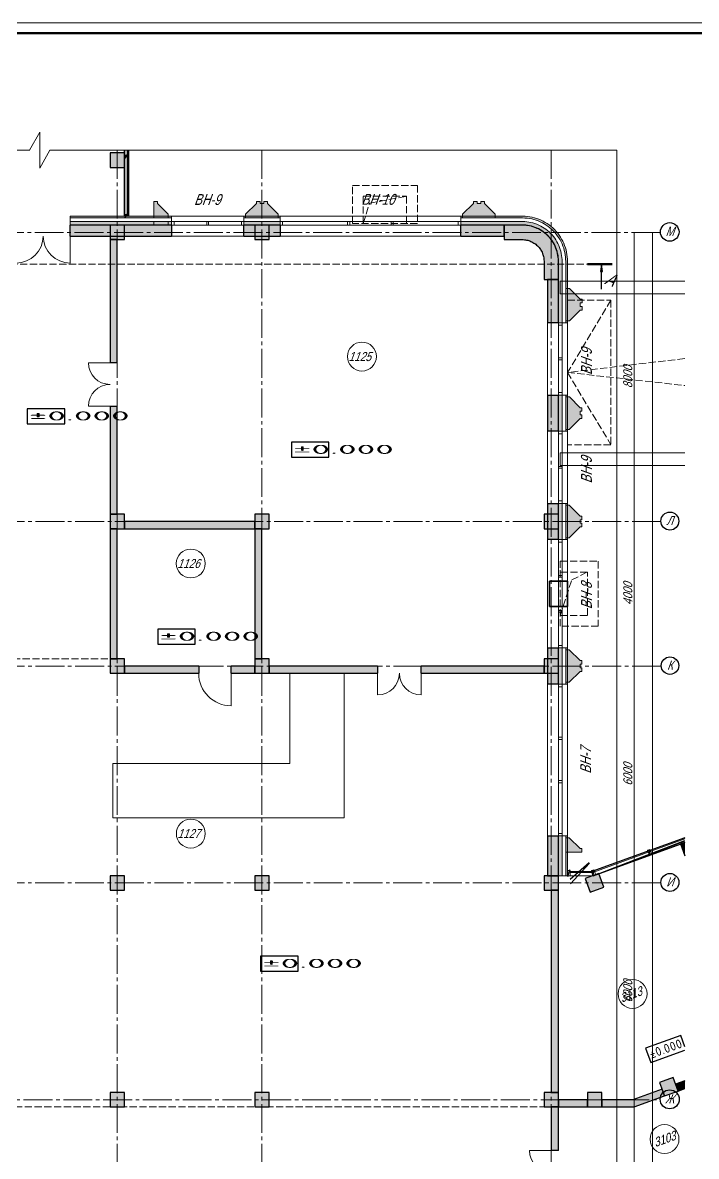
# Model space of a CAD drawing. Header units: millimetres. Extents: x 1949 to 134543, y 1145 to 48705.
# Drawn here: x 76947 to 89988, y 12827 to 34785 of the extents above; entities that cross this region are included whole.
import ezdxf

# ---------------------------------------------------------------- set-up
doc = ezdxf.new("R2010")
doc.units = ezdxf.units.MM
doc.linetypes.add('LTYPE_2', pattern=[270, 200, -70])
doc.linetypes.add('LTYPE_5', pattern=[1100, 800, -100, 100, -100])
for name, color, linetype, lineweight, true_color in [('STANDARD', 18, 'Continuous', 25, 0x000000), ('Общий01', 18, 'Continuous', 13, 0x000000), ('Общий02', 18, 'Continuous', 18, 0x000000), ('Растровая_поверхность', 18, 'Continuous', 5, 0x000000), ('Стена', 18, 'Continuous', 50, 0x000000), ('Стилевая_поверхн.', 18, 'Continuous', 5, 0x000000), ('Текст_1_10', 18, 'Continuous', 25, 0x000000), ('Текст_1_50', 18, 'Continuous', 25, 0x000000)]:
    doc.layers.add(name, color=color, linetype=linetype, lineweight=lineweight, true_color=true_color)
doc.layers.add('АГПТ', color=7, linetype='Continuous')
doc.layers.add('Балки__каркасы__пороги', color=30, linetype='Continuous', lineweight=25)
doc.layers.add('Оси', color=30, linetype='LTYPE_5', lineweight=9)
doc.styles.add('ARIAL', font='arial.ttf')
doc.styles.add('ARIALUNICODEMS', font='ARIALUNI.ttf')
doc.styles.add('ISOCPEUR', font='isocpeur.ttf')

# ---------------------------------------------------------------- blocks, each defined once
blk = doc.blocks.new('1эт')
at = {"layer": 'Оси', "linetype": 'Continuous', "lineweight": 25}
h = blk.add_hatch(color=252, dxfattribs=at)
h.paths.add_polyline_path([(-542138, 415208), (-542150, 415248), (-542166, 415287), (-542186, 415317), (-542218, 415344), (-542251, 415344), (-542276, 415323), (-542283, 415282), (-542279, 415246), (-542267, 415206), (-542250, 415167), (-542230, 415137), (-542198, 415110), (-542165, 415110), (-542141, 415131), (-542133, 415172)])
h.paths.add_polyline_path([(-542173, 415240), (-542164, 415211), (-542159, 415183), (-542161, 415149), (-542174, 415133), (-542195, 415137), (-542217, 415162), (-542231, 415187), (-542243, 415214), (-542252, 415243), (-542257, 415271), (-542256, 415305), (-542242, 415321), (-542222, 415317), (-542199, 415293), (-542185, 415268)], flags=16)
h = blk.add_hatch(color=252, dxfattribs=at)
h.paths.add_polyline_path([(-541974, 415268), (-541985, 415308), (-542002, 415346), (-542022, 415377), (-542054, 415404), (-542087, 415404), (-542111, 415383), (-542119, 415342), (-542114, 415306), (-542103, 415265), (-542086, 415227), (-542066, 415196), (-542034, 415170), (-542001, 415169), (-541977, 415191), (-541969, 415232)])
h.paths.add_polyline_path([(-542009, 415300), (-542000, 415271), (-541995, 415242), (-541996, 415209), (-542010, 415193), (-542030, 415196), (-542053, 415221), (-542067, 415246), (-542079, 415274), (-542088, 415303), (-542093, 415331), (-542091, 415365), (-542078, 415381), (-542058, 415377), (-542035, 415352), (-542021, 415327)], flags=16)
for points in [[(-542775, 414994), (-542762, 414959), (-542756, 414951), (-542746, 414951), (-542738, 414958), (-542738, 414968), (-542751, 415003), (-542716, 415016), (-542708, 415022), (-542709, 415032), (-542715, 415039), (-542725, 415039), (-542760, 415026), (-542773, 415061), (-542779, 415069), (-542789, 415069), (-542796, 415063), (-542796, 415053), (-542783, 415018), (-542819, 415005), (-542826, 414999), (-542826, 414989), (-542820, 414981), (-542810, 414981)], [(-542467, 415026), (-542463, 415015), (-542457, 415007), (-542447, 415007), (-542439, 415013), (-542440, 415023), (-542444, 415035), (-542450, 415043), (-542460, 415042), (-542468, 415036)], [(-542682, 414922), (-542674, 414928), (-542674, 414938), (-542681, 414945), (-542690, 414945), (-542784, 414911), (-542792, 414905), (-542792, 414895), (-542786, 414887), (-542776, 414887)]]:
    blk.add_hatch(color=252, dxfattribs=at).paths.add_polyline_path(points)
h = blk.add_hatch(color=252, dxfattribs=at)
h.paths.add_polyline_path([(-542537, 415063), (-542549, 415103), (-542565, 415141), (-542585, 415172), (-542617, 415198), (-542650, 415199), (-542675, 415178), (-542682, 415137), (-542678, 415101), (-542666, 415060), (-542649, 415022), (-542629, 414991), (-542597, 414965), (-542565, 414964), (-542540, 414986), (-542533, 415027)])
h.paths.add_polyline_path([(-542572, 415095), (-542563, 415066), (-542558, 415037), (-542560, 415004), (-542573, 414988), (-542594, 414991), (-542616, 415016), (-542631, 415041), (-542642, 415069), (-542651, 415098), (-542656, 415126), (-542655, 415160), (-542641, 415176), (-542621, 415172), (-542598, 415147), (-542584, 415122)], flags=16)
h = blk.add_hatch(color=252, dxfattribs=at)
h.paths.add_polyline_path([(-542302, 415148), (-542314, 415189), (-542331, 415227), (-542351, 415257), (-542383, 415284), (-542415, 415285), (-542440, 415263), (-542447, 415222), (-542443, 415186), (-542431, 415146), (-542414, 415108), (-542394, 415077), (-542363, 415050), (-542330, 415050), (-542305, 415071), (-542298, 415112)])
h.paths.add_polyline_path([(-542337, 415180), (-542329, 415151), (-542324, 415123), (-542325, 415089), (-542338, 415073), (-542359, 415077), (-542381, 415102), (-542396, 415127), (-542408, 415154), (-542416, 415183), (-542421, 415212), (-542420, 415245), (-542407, 415261), (-542386, 415258), (-542364, 415233), (-542349, 415208)], flags=16)
at = {"layer": 'Растровая_поверхность', "linetype": 'Continuous', "lineweight": 9}
for points in [[(-556161, 438245), (-556461, 438545), (-556461, 438595), (-556562, 438595), (-556562, 438193), (-556161, 438193)], [(-553722, 438545), (-554022, 438245), (-554022, 438193), (-553121, 438193), (-553121, 438245), (-553421, 438545), (-553421, 438595), (-553521, 438595), (-553521, 438545), (-553621, 438545), (-553621, 438595), (-553722, 438595)], [(-547121, 438245), (-547421, 438545), (-547421, 438595), (-547521, 438595), (-547521, 438545), (-547621, 438545), (-547621, 438595), (-547721, 438595), (-547721, 438545), (-548021, 438245), (-548021, 438193), (-547121, 438193)], [(-544770, 435893), (-545070, 436193), (-545121, 436193), (-545121, 435293), (-545070, 435293), (-544770, 435593), (-544720, 435593), (-544720, 435693), (-544770, 435693), (-544770, 435793), (-544720, 435793), (-544720, 435893)], [(-545121, 432293), (-545071, 432293), (-544771, 432593), (-544721, 432593), (-544721, 432693), (-544771, 432693), (-544771, 432793), (-544721, 432793), (-544721, 432893), (-544770, 432893), (-545070, 433193), (-545121, 433193)], [(-545071, 429293), (-544771, 429593), (-544721, 429593), (-544721, 429693), (-544771, 429693), (-544771, 429793), (-544721, 429793), (-544721, 429893), (-544771, 429893), (-545071, 430193), (-545121, 430193), (-545121, 429293)], [(-544771, 425893), (-545071, 426193), (-545121, 426193), (-545121, 425293), (-545072, 425293), (-544771, 425593), (-544721, 425593), (-544721, 425693), (-544771, 425693), (-544771, 425793), (-544721, 425793), (-544721, 425893)], [(-544772, 420693), (-545072, 420993), (-545121, 420993), (-545121, 420593), (-544722, 420593), (-544722, 420693)], [(-541876, 420992), (-542832, 420644), (-542821, 420616), (-541876, 420960)], [(-542897, 420620), (-544382, 420080), (-544372, 420052), (-542887, 420592)], [(-545051, 420033), (-544439, 420033), (-544450, 420063), (-545051, 420063)]]:
    blk.add_hatch(color=252, dxfattribs=at).paths.add_polyline_path(points)
at = {"layer": 'Стена', "linetype": 'Continuous', "lineweight": 5}
for points in [[(-557371, 439943), (-557771, 439943), (-557771, 439543), (-557371, 439543)], [(-557371, 437943), (-557771, 437943), (-557771, 437543), (-557371, 437543)], [(-553371, 437943), (-553771, 437943), (-553771, 437543), (-553371, 437543)], [(-546872, 437543), (-546372, 437543), (-546372, 437943), (-546872, 437943)], [(-545371, 436943), (-545371, 436952), (-545373, 437004), (-545378, 437056), (-545385, 437108), (-545395, 437159), (-545407, 437210), (-545423, 437260), (-545432, 437285), (-545441, 437310), (-545461, 437358), (-545484, 437405), (-545510, 437451), (-545537, 437495), (-545567, 437538), (-545600, 437579), (-545634, 437619), (-545670, 437656), (-545709, 437692), (-545749, 437726), (-545791, 437757), (-545834, 437787), (-545879, 437814), (-545925, 437838), (-545973, 437860), (-546021, 437880), (-546071, 437897), (-546121, 437911), (-546172, 437923), (-546224, 437932), (-546276, 437939), (-546328, 437942), (-546372, 437943), (-546372, 437543), (-546345, 437543), (-546314, 437540), (-546283, 437537), (-546252, 437531), (-546221, 437524), (-546191, 437515), (-546161, 437505), (-546132, 437493), (-546104, 437480), (-546076, 437465), (-546049, 437449), (-546023, 437432), (-545998, 437413), (-545974, 437393), (-545951, 437371), (-545929, 437348), (-545908, 437325), (-545889, 437300), (-545871, 437274), (-545854, 437248), (-545839, 437220), (-545825, 437192), (-545813, 437163), (-545808, 437148), (-545802, 437133), (-545793, 437103), (-545785, 437073), (-545779, 437042), (-545775, 437011), (-545772, 436980), (-545771, 436948), (-545771, 436943)], [(-545172, 436995), (-545171, 436943), (-545121, 436943), (-545122, 436998), (-545127, 437063), (-545135, 437128), (-545146, 437192), (-545161, 437256), (-545179, 437319), (-545200, 437381), (-545225, 437442), (-545252, 437501), (-545283, 437559), (-545317, 437615), (-545353, 437669), (-545393, 437722), (-545435, 437772), (-545479, 437820), (-545527, 437865), (-545576, 437908), (-545628, 437948), (-545681, 437986), (-545737, 438021), (-545794, 438052), (-545853, 438081), (-545913, 438107), (-545944, 438118), (-545975, 438129), (-546037, 438148), (-546101, 438164), (-546165, 438176), (-546230, 438186), (-546295, 438191), (-546361, 438194), (-546371, 438193), (-546371, 438143), (-546361, 438144), (-546298, 438141), (-546236, 438136), (-546173, 438127), (-546112, 438115), (-546051, 438100), (-545991, 438082), (-545961, 438071), (-545931, 438060), (-545874, 438035), (-545817, 438008), (-545762, 437977), (-545709, 437944), (-545657, 437908), (-545608, 437869), (-545560, 437828), (-545515, 437784), (-545472, 437739), (-545432, 437690), (-545394, 437640), (-545359, 437588), (-545327, 437534), (-545297, 437479), (-545270, 437422), (-545247, 437363), (-545226, 437304), (-545209, 437244), (-545195, 437182), (-545184, 437120), (-545176, 437058)], [(-545372, 436987), (-545371, 436943), (-545271, 436943), (-545272, 436991), (-545276, 437048), (-545283, 437106), (-545293, 437162), (-545306, 437219), (-545322, 437274), (-545341, 437328), (-545362, 437382), (-545387, 437434), (-545414, 437485), (-545443, 437534), (-545475, 437582), (-545510, 437628), (-545547, 437672), (-545587, 437714), (-545628, 437754), (-545671, 437792), (-545717, 437828), (-545764, 437861), (-545813, 437891), (-545863, 437919), (-545915, 437944), (-545968, 437967), (-545995, 437977), (-546022, 437987), (-546077, 438004), (-546133, 438017), (-546190, 438028), (-546247, 438036), (-546304, 438041), (-546362, 438043), (-546371, 438043), (-546371, 437943), (-546363, 437943), (-546310, 437942), (-546258, 437937), (-546206, 437930), (-546155, 437920), (-546104, 437907), (-546054, 437892), (-546029, 437883), (-546005, 437874), (-545957, 437853), (-545909, 437830), (-545864, 437805), (-545819, 437777), (-545776, 437747), (-545735, 437715), (-545696, 437681), (-545658, 437644), (-545622, 437606), (-545588, 437566), (-545557, 437524), (-545528, 437481), (-545501, 437436), (-545476, 437389), (-545454, 437342), (-545434, 437293), (-545417, 437244), (-545403, 437194), (-545391, 437142), (-545382, 437091), (-545376, 437039)], [(-545771, 436943), (-545771, 436443), (-545371, 436443), (-545371, 436943)], [(-557371, 429943), (-557771, 429943), (-557771, 429543), (-557371, 429543)], [(-553371, 429943), (-553771, 429943), (-553771, 429543), (-553371, 429543)], [(-545371, 429943), (-545771, 429943), (-545771, 429543), (-545371, 429543)], [(-557571, 429543), (-557771, 429543), (-557771, 425943), (-557571, 425943)], [(-557371, 429743), (-557371, 429543), (-553771, 429543), (-553771, 429743)], [(-553771, 429543), (-553771, 425943), (-553571, 425943), (-553571, 429543)], [(-557371, 425943), (-557771, 425943), (-557771, 425543), (-557371, 425543)], [(-553371, 425943), (-553771, 425943), (-553771, 425543), (-553371, 425543)], [(-545371, 425943), (-545771, 425943), (-545771, 425543), (-545371, 425543)], [(-541997, 420820), (-541876, 420490), (-541876, 420864)], [(-557371, 419943), (-557771, 419943), (-557771, 419543), (-557371, 419543)], [(-553371, 419943), (-553771, 419943), (-553771, 419543), (-553371, 419543)], [(-545371, 419943), (-545771, 419943), (-545771, 419543), (-545371, 419543)], [(-544491, 419487), (-544115, 419623), (-544252, 419999), (-544628, 419863)], [(-545571, 419543), (-545571, 413943), (-545371, 413943), (-545371, 419543)], [(-542439, 413849), (-542063, 413985), (-542200, 414361), (-542576, 414224)], [(-541876, 414266), (-542131, 414173), (-542063, 413985), (-541876, 414053)], [(-557371, 413943), (-557771, 413943), (-557771, 413543), (-557371, 413543)], [(-553371, 413943), (-553771, 413943), (-553771, 413543), (-553371, 413543)], [(-545371, 413943), (-545771, 413943), (-545771, 413543), (-545371, 413543)], [(-544171, 413943), (-544571, 413943), (-544571, 413543), (-544171, 413543)], [(-543313, 413743), (-543278, 413543), (-542439, 413849), (-542507, 414036)], [(-545371, 413543), (-544571, 413543), (-544571, 413743), (-545371, 413743)], [(-544171, 413743), (-544171, 413543), (-543278, 413543), (-543313, 413743)]]:
    blk.add_hatch(color=252, dxfattribs=at).paths.add_polyline_path(points)
h = blk.add_hatch(color=252, dxfattribs=at)
h.paths.add_polyline_path([(-558871, 438143), (-556071, 438143), (-556071, 438193), (-558871, 438193)])
h.paths.add_polyline_path([(-553071, 438143), (-553071, 438193), (-554071, 438193), (-554071, 438143)])
h.paths.add_polyline_path([(-546371, 438143), (-546371, 438193), (-548071, 438193), (-548071, 438143)])
h.paths.add_polyline_path([(-560371, 438143), (-560371, 438193), (-561471, 438193), (-561471, 438143)])
h = blk.add_hatch(color=252, dxfattribs=at)
h.paths.add_polyline_path([(-558871, 437943), (-556071, 437943), (-556071, 438043), (-558871, 438043)])
h.paths.add_polyline_path([(-553071, 437943), (-553071, 438043), (-554071, 438043), (-554071, 437943)])
h.paths.add_polyline_path([(-546371, 437943), (-546371, 438043), (-548071, 438043), (-548071, 437943)])
h.paths.add_polyline_path([(-560371, 437943), (-560371, 438043), (-561471, 438043), (-561471, 437943)])
h = blk.add_hatch(color=252, dxfattribs=at)
h.paths.add_polyline_path([(-558871, 437643), (-556071, 437643), (-556071, 437943), (-558871, 437943)])
h.paths.add_polyline_path([(-553071, 437643), (-553071, 437943), (-554071, 437943), (-554071, 437643)])
h.paths.add_polyline_path([(-546872, 437943), (-548071, 437943), (-548071, 437643), (-546872, 437643)])
h.paths.add_polyline_path([(-560371, 437643), (-560371, 437943), (-561471, 437943), (-561471, 437643)])
h = blk.add_hatch(color=252, dxfattribs=at)
h.paths.add_polyline_path([(-557771, 437543), (-557771, 434136), (-557571, 434136), (-557571, 437543)])
h.paths.add_polyline_path([(-557571, 432936), (-557771, 432936), (-557771, 429943), (-557571, 429943)])
h = blk.add_hatch(color=252, dxfattribs=at)
h.paths.add_polyline_path([(-545371, 436943), (-545371, 435243), (-545271, 435243), (-545271, 436943)])
h.paths.add_polyline_path([(-545371, 426243), (-545371, 425243), (-545271, 425243), (-545271, 426243)])
h.paths.add_polyline_path([(-545371, 419943), (-545271, 419943), (-545271, 421043), (-545371, 421043)])
h.paths.add_polyline_path([(-545271, 429243), (-545271, 430243), (-545371, 430243), (-545371, 429243)])
h.paths.add_polyline_path([(-545271, 432243), (-545271, 433243), (-545371, 433243), (-545371, 432243)])
h = blk.add_hatch(color=252, dxfattribs=at)
h.paths.add_polyline_path([(-545171, 436943), (-545171, 435243), (-545121, 435243), (-545121, 436943)])
h.paths.add_polyline_path([(-545171, 426243), (-545171, 425243), (-545121, 425243), (-545121, 426243)])
h.paths.add_polyline_path([(-545171, 419943), (-545121, 419943), (-545121, 421043), (-545171, 421043)])
h.paths.add_polyline_path([(-545121, 429243), (-545121, 430243), (-545171, 430243), (-545171, 429243)])
h.paths.add_polyline_path([(-545121, 433243), (-545171, 433243), (-545171, 432243), (-545121, 432243)])
h = blk.add_hatch(color=252, dxfattribs=at)
h.paths.add_polyline_path([(-545671, 436443), (-545671, 435243), (-545371, 435243), (-545371, 436443)])
h.paths.add_polyline_path([(-545671, 429243), (-545371, 429243), (-545371, 430243), (-545671, 430243)])
h.paths.add_polyline_path([(-545671, 421043), (-545671, 419943), (-545371, 419943), (-545371, 421043)])
h.paths.add_polyline_path([(-545371, 426243), (-545671, 426243), (-545671, 425243), (-545371, 425243)])
h.paths.add_polyline_path([(-545371, 432243), (-545371, 433243), (-545671, 433243), (-545671, 432243)])
h = blk.add_hatch(color=252, dxfattribs=at)
h.paths.add_polyline_path([(-557371, 425543), (-555321, 425543), (-555321, 425743), (-557371, 425743)])
h.paths.add_polyline_path([(-554421, 425743), (-554421, 425543), (-553771, 425543), (-553771, 425743)])
h = blk.add_hatch(color=252, dxfattribs=at)
h.paths.add_polyline_path([(-549171, 425543), (-545771, 425543), (-545771, 425743), (-549171, 425743)])
h.paths.add_polyline_path([(-550371, 425543), (-550371, 425743), (-553371, 425743), (-553371, 425543)])
h = blk.add_hatch(color=252, dxfattribs=at)
h.paths.add_polyline_path([(-545371, 409743), (-545371, 411143), (-545571, 411143), (-545571, 409743)])
h.paths.add_polyline_path([(-545571, 412343), (-545371, 412343), (-545371, 413543), (-545571, 413543)])
at = {"layer": 'Стилевая_поверхн.', "linetype": 'Continuous', "lineweight": 25}
for points in [[(-557261, 439893), (-557371, 439893), (-557371, 439833), (-557261, 439833)], [(-557261, 438253), (-557371, 438253), (-557371, 438193), (-557261, 438193)]]:
    blk.add_hatch(color=252, dxfattribs=at).paths.add_polyline_path(points)
at = {"layer": 'STANDARD', "color": 252, "linetype": 'Continuous', "lineweight": 5}
for p, q in [((-559996, 440019), (-559716, 440519)), ((-559716, 439519), (-559716, 440519)), ((-589870, 440019), (-559993, 440019)), ((-559435, 440019), (-559716, 439519)), ((-559435, 440019), (-543755, 440019)), ((-543755, 440019), (-543755, 411214)), ((-545322, 436044), (-545321, 436394)), ((-545321, 436394), (-541876, 436393)), ((-541876, 436043), (-545322, 436044)), ((-545121, 431643), (-545121, 435643)), ((-545321, 431644), (-541876, 431643)), ((-545321, 431294), (-545321, 431644)), ((-541876, 431293), (-545321, 431294)), ((-552798, 425547), (-552798, 423047)), ((-551298, 425547), (-551298, 421547)), ((-552798, 423047), (-557698, 423047)), ((-557698, 423047), (-557698, 421547)), ((-551298, 421547), (-557698, 421547))]:
    blk.add_line(p, q, dxfattribs=at)
at = {"layer": 'STANDARD', "color": 252, "linetype": 'LTYPE_2', "lineweight": 5}
for p, q in [((-551071, 437993), (-551071, 439043)), ((-551071, 439043), (-549271, 439043)), ((-549271, 439043), (-549271, 437993)), ((-550771, 437993), (-550771, 438743)), ((-550771, 438743), (-549571, 438743)), ((-550771, 437993), (-550595, 438550)), ((-550595, 438550), (-549571, 438743)), ((-549571, 438743), (-549571, 437993)), ((-549271, 437993), (-551071, 437993)), ((-545121, 435868), (-543921, 435868)), ((-543921, 435868), (-545121, 433868)), ((-543921, 435868), (-543921, 431868)), ((-541876, 434252), (-545121, 433868)), ((-545121, 433868), (-543921, 431868)), ((-545121, 433868), (-541876, 433505)), ((-543921, 431868), (-545121, 431868)), ((-545321, 426843), (-545321, 428643)), ((-545321, 428643), (-544271, 428643)), ((-544271, 428643), (-544271, 426843)), ((-544571, 428343), (-545321, 428343)), ((-545003, 428125), (-544571, 428343)), ((-544571, 427143), (-544571, 428343)), ((-545321, 427143), (-545003, 428125)), ((-545321, 426843), (-545321, 427143)), ((-545321, 427143), (-544571, 427143)), ((-544271, 426843), (-545321, 426843)), ((-565051, 425943), (-557771, 425943)), ((-543278, 413543), (-542439, 413849)), ((-557771, 413543), (-563771, 413543)), ((-557771, 413543), (-545371, 413543)), ((-545371, 413543), (-543278, 413543))]:
    blk.add_line(p, q, dxfattribs=at)
at = {"layer": 'Балки__каркасы__пороги', "color": 252, "linetype": 'Continuous', "lineweight": 35}
for p, q in [((-545621, 427393), (-545621, 428093)), ((-545621, 428093), (-545121, 428093)), ((-545121, 428093), (-545121, 427393)), ((-545121, 427393), (-545621, 427393))]:
    blk.add_line(p, q, dxfattribs=at)
at = {"layer": 'Общий01', "color": 252, "linetype": 'LTYPE_5', "lineweight": 5}
for p, q in [((-557571, 440023), (-557571, 400396)), ((-553571, 440023), (-553571, 400396)), ((-545571, 440023), (-545571, 400396)), ((-542555, 437743), (-589863, 437743)), ((-542535, 429743), (-589863, 429743)), ((-542535, 425743), (-589863, 425743)), ((-542540, 419743), (-589863, 419743)), ((-589863, 413743), (-542553, 413743))]:
    blk.add_line(p, q, dxfattribs=at)
at = {"layer": 'Общий01', "color": 252, "linetype": 'Continuous', "lineweight": 5}
for p, q in [((-543275, 429743), (-543275, 437743)), ((-542775, 401124), (-542775, 437743)), ((-543275, 413743), (-543275, 429743)), ((-543275, 409743), (-543275, 413743))]:
    blk.add_line(p, q, dxfattribs=at)
at = {"layer": 'Общий01', "color": 252, "linetype": 'Continuous', "lineweight": 25}
for centre, radius in [((-542293, 437755), 257), ((-542290, 429755), 248), ((-542287, 425755), 241), ((-542290, 419755), 249), ((-542295, 413755), 263)]:
    blk.add_circle(centre, radius, dxfattribs=at)
at = {"layer": 'Общий02', "color": 252, "linetype": 'Continuous', "lineweight": 5}
for p, q in [((-554071, 438193), (-556071, 438193)), ((-548071, 438193), (-553071, 438193)), ((-556071, 437643), (-554071, 437643)), ((-553071, 437643), (-548071, 437643)), ((-545671, 435243), (-545671, 433243)), ((-545121, 433243), (-545121, 435243)), ((-545671, 432243), (-545671, 430243)), ((-545121, 430243), (-545121, 432243)), ((-545671, 429243), (-545671, 426243)), ((-545121, 426243), (-545121, 429243)), ((-545671, 425243), (-545671, 421043)), ((-545121, 421043), (-545121, 425243))]:
    blk.add_line(p, q, dxfattribs=at)
at = {"layer": 'Общий02', "color": 252, "linetype": 'LTYPE_2', "lineweight": 5}
blk.add_line((-564580, 436867), (-544570, 436867), dxfattribs=at)
at = {"layer": 'Общий02', "color": 252, "linetype": 'Continuous', "lineweight": 50}
blk.add_line((-544570, 436867), (-543890, 436867), dxfattribs=at)
at = {"layer": 'Общий02', "color": 252, "linetype": 'Continuous', "lineweight": 25}
for p, q in [((-544180, 436867), (-544209, 436657)), ((-544209, 436657), (-544149, 436657)), ((-544178, 436176), (-544180, 436867)), ((-544149, 436657), (-544180, 436867)), ((-544179, 436657), (-544179, 436642))]:
    blk.add_line(p, q, dxfattribs=at)
at = {"layer": 'Оси', "color": 252, "linetype": 'Continuous', "lineweight": 25}
for p, q in [((-559026, 432864), (-560060, 432864)), ((-560060, 432864), (-560060, 432447)), ((-559026, 432447), (-559026, 432864)), ((-560060, 432447), (-559026, 432447)), ((-551720, 431939), (-552754, 431939)), ((-552754, 431939), (-552754, 431522)), ((-551720, 431522), (-551720, 431939)), ((-552754, 431522), (-551720, 431522)), ((-555420, 426767), (-556454, 426767)), ((-556454, 426767), (-556454, 426350)), ((-555420, 426350), (-555420, 426767)), ((-556454, 426350), (-555420, 426350)), ((-552574, 417717), (-553608, 417717)), ((-553608, 417717), (-553608, 417300)), ((-552574, 417300), (-552574, 417717)), ((-553608, 417300), (-552574, 417300)), ((-541990, 415519), (-542961, 415166)), ((-541876, 415206), (-541990, 415519)), ((-542961, 415166), (-542819, 414774)), ((-542819, 414774), (-541876, 415117))]:
    blk.add_line(p, q, dxfattribs=at)
at = {"layer": 'Растровая_поверхность', "color": 252, "linetype": 'Continuous', "lineweight": 9}
for p, q in [((-557372, 440023), (-557372, 438193)), ((-557291, 439893), (-557291, 440023)), ((-557261, 439893), (-557291, 439893)), ((-557291, 439833), (-557261, 439833)), ((-557291, 438253), (-557291, 439833)), ((-557261, 439833), (-557261, 439893)), ((-556461, 438595), (-556562, 438595)), ((-556562, 438595), (-556562, 438143)), ((-556461, 438545), (-556461, 438595)), ((-556161, 438245), (-556461, 438545)), ((-553722, 438545), (-554022, 438245)), ((-553621, 438595), (-553722, 438595)), ((-553722, 438595), (-553722, 438545)), ((-553621, 438545), (-553621, 438595)), ((-553521, 438545), (-553621, 438545)), ((-553421, 438595), (-553521, 438595)), ((-553521, 438595), (-553521, 438545)), ((-553421, 438545), (-553421, 438595)), ((-553121, 438245), (-553421, 438545)), ((-547721, 438545), (-548021, 438245)), ((-547621, 438595), (-547721, 438595)), ((-547721, 438595), (-547721, 438545)), ((-547621, 438545), (-547621, 438595)), ((-547521, 438545), (-547621, 438545)), ((-547421, 438595), (-547521, 438595)), ((-547521, 438595), (-547521, 438545)), ((-547421, 438545), (-547421, 438595)), ((-547121, 438245), (-547421, 438545)), ((-557261, 438253), (-557291, 438253)), ((-557261, 438193), (-557261, 438253)), ((-556161, 438143), (-556161, 438245)), ((-554022, 438245), (-554022, 438143)), ((-553121, 438143), (-553121, 438245)), ((-548021, 438245), (-548021, 438143)), ((-547121, 438143), (-547121, 438245)), ((-557372, 438193), (-557371, 438193)), ((-557371, 438193), (-557291, 438193)), ((-557371, 438193), (-557291, 438193)), ((-557291, 438193), (-557261, 438193)), ((-556562, 438043), (-556562, 437945)), ((-556562, 437945), (-556461, 437945)), ((-556461, 437945), (-556161, 437945)), ((-556161, 437945), (-556161, 438043)), ((-545070, 436193), (-545171, 436193)), ((-544770, 435893), (-545070, 436193)), ((-544720, 435893), (-544770, 435893)), ((-544770, 435693), (-544770, 435793)), ((-544770, 435793), (-544720, 435793)), ((-544720, 435793), (-544720, 435893)), ((-545070, 435293), (-544770, 435593)), ((-544720, 435693), (-544770, 435693)), ((-544770, 435593), (-544720, 435593)), ((-544720, 435593), (-544720, 435693)), ((-545171, 435293), (-545070, 435293)), ((-545070, 433193), (-545171, 433193)), ((-544770, 432893), (-545070, 433193)), ((-544721, 432893), (-544770, 432893)), ((-544721, 432793), (-544721, 432893)), ((-545071, 432293), (-544771, 432593)), ((-544771, 432693), (-544771, 432793)), ((-544771, 432793), (-544721, 432793)), ((-544721, 432693), (-544771, 432693)), ((-544771, 432593), (-544721, 432593)), ((-544721, 432593), (-544721, 432693)), ((-545171, 432293), (-545071, 432293)), ((-545071, 430193), (-545171, 430193)), ((-544771, 429893), (-545071, 430193)), ((-544721, 429893), (-544771, 429893)), ((-544771, 429693), (-544771, 429793)), ((-544771, 429793), (-544721, 429793)), ((-544721, 429793), (-544721, 429893)), ((-545071, 429293), (-544771, 429593)), ((-544721, 429693), (-544771, 429693)), ((-544771, 429593), (-544721, 429593)), ((-544721, 429593), (-544721, 429693)), ((-545171, 429293), (-545071, 429293)), ((-545071, 426193), (-545171, 426193)), ((-544771, 425893), (-545071, 426193)), ((-544721, 425893), (-544771, 425893)), ((-544771, 425693), (-544771, 425793)), ((-544771, 425793), (-544721, 425793)), ((-544721, 425693), (-544771, 425693)), ((-544721, 425793), (-544721, 425893)), ((-544721, 425593), (-544721, 425693)), ((-545072, 425293), (-544771, 425593)), ((-544771, 425593), (-544721, 425593)), ((-545171, 425293), (-545072, 425293)), ((-545072, 420993), (-545171, 420993)), ((-544772, 420693), (-545072, 420993)), ((-541876, 420992), (-542832, 420644)), ((-544722, 420693), (-544772, 420693)), ((-544722, 420593), (-544722, 420693)), ((-544423, 420033), (-541876, 420960)), ((-544407, 419943), (-541997, 420820)), ((-542842, 420672), (-542908, 420648)), ((-542791, 420531), (-542842, 420672)), ((-541997, 420820), (-541876, 420864)), ((-545171, 420593), (-544722, 420593)), ((-542897, 420620), (-544382, 420080)), ((-542908, 420648), (-542856, 420507)), ((-542856, 420507), (-542791, 420531)), ((-545051, 420090), (-545121, 420090)), ((-545121, 420090), (-545121, 419940)), ((-545051, 419943), (-545051, 420090)), ((-544450, 420063), (-545051, 420063)), ((-545051, 420033), (-544423, 420033)), ((-544392, 420108), (-544458, 420084)), ((-544458, 420084), (-544407, 419943)), ((-544341, 419967), (-544392, 420108)), ((-545121, 419940), (-545051, 419940)), ((-545051, 419940), (-545051, 419943)), ((-545051, 419943), (-544407, 419943)), ((-544407, 419943), (-544341, 419967)), ((-544407, 419943), (-544407, 419943))]:
    blk.add_line(p, q, dxfattribs=at)
at = {"layer": 'Стена', "color": 252, "linetype": 'Continuous', "lineweight": 25}
for p, q in [((-557371, 439943), (-557771, 439943)), ((-557771, 439943), (-557771, 439543)), ((-557371, 439543), (-557371, 439943)), ((-557771, 439543), (-557371, 439543)), ((-558871, 437643), (-558871, 437943)), ((-556071, 437943), (-558871, 437943)), ((-557371, 437943), (-557771, 437943)), ((-557771, 437943), (-557771, 437543)), ((-557371, 437543), (-557371, 437943)), ((-556071, 437943), (-556071, 437643)), ((-554071, 437643), (-554071, 437943)), ((-553071, 437943), (-554071, 437943)), ((-553371, 437943), (-553771, 437943)), ((-553771, 437943), (-553771, 437543)), ((-553371, 437543), (-553371, 437943)), ((-553071, 437943), (-553071, 437643)), ((-548071, 437643), (-548071, 437943)), ((-546872, 437943), (-548071, 437943)), ((-546372, 437943), (-546872, 437943)), ((-546872, 437943), (-546872, 437543)), ((-546872, 437643), (-546872, 437943)), ((-546328, 437942), (-546372, 437943)), ((-546372, 437943), (-546372, 437943)), ((-546276, 437939), (-546328, 437942)), ((-546224, 437932), (-546276, 437939)), ((-546172, 437923), (-546224, 437932)), ((-546121, 437911), (-546172, 437923)), ((-546071, 437897), (-546121, 437911)), ((-558871, 437643), (-556071, 437643)), ((-554071, 437643), (-553071, 437643)), ((-548071, 437643), (-546872, 437643)), ((-546021, 437880), (-546071, 437897)), ((-545973, 437860), (-546021, 437880)), ((-545925, 437838), (-545973, 437860)), ((-545879, 437814), (-545925, 437838)), ((-545834, 437787), (-545879, 437814)), ((-545791, 437757), (-545834, 437787)), ((-545749, 437726), (-545791, 437757)), ((-545709, 437692), (-545749, 437726)), ((-545670, 437656), (-545709, 437692)), ((-545634, 437619), (-545670, 437656)), ((-545600, 437579), (-545634, 437619)), ((-557771, 437543), (-557771, 434136)), ((-557571, 437543), (-557771, 437543)), ((-557771, 437543), (-557371, 437543)), ((-557571, 434136), (-557571, 437543)), ((-553771, 437543), (-553371, 437543)), ((-546872, 437543), (-546372, 437543)), ((-546372, 437543), (-546345, 437543)), ((-546372, 437543), (-546372, 437543)), ((-546345, 437543), (-546314, 437540)), ((-546314, 437540), (-546283, 437537)), ((-546283, 437537), (-546252, 437531)), ((-546252, 437531), (-546221, 437524)), ((-546221, 437524), (-546191, 437515)), ((-546191, 437515), (-546161, 437505)), ((-546161, 437505), (-546132, 437493)), ((-546132, 437493), (-546104, 437480)), ((-546104, 437480), (-546076, 437465)), ((-546076, 437465), (-546049, 437449)), ((-546049, 437449), (-546023, 437432)), ((-546023, 437432), (-545998, 437413)), ((-545998, 437413), (-545974, 437393)), ((-545974, 437393), (-545951, 437371)), ((-545951, 437371), (-545929, 437348)), ((-545929, 437348), (-545908, 437325)), ((-545908, 437325), (-545889, 437300)), ((-545889, 437300), (-545871, 437274)), ((-545871, 437274), (-545854, 437248)), ((-545567, 437538), (-545600, 437579)), ((-545537, 437495), (-545567, 437538)), ((-545510, 437451), (-545537, 437495)), ((-545484, 437405), (-545510, 437451)), ((-545461, 437358), (-545484, 437405)), ((-545441, 437310), (-545461, 437358)), ((-545423, 437260), (-545441, 437310)), ((-545854, 437248), (-545839, 437220)), ((-545839, 437220), (-545825, 437192)), ((-545825, 437192), (-545813, 437163)), ((-545813, 437163), (-545808, 437148)), ((-545808, 437148), (-545802, 437133)), ((-545802, 437133), (-545793, 437103)), ((-545793, 437103), (-545785, 437073)), ((-545785, 437073), (-545779, 437042)), ((-545779, 437042), (-545775, 437011)), ((-545775, 437011), (-545772, 436980)), ((-545772, 436980), (-545771, 436948)), ((-545407, 437210), (-545423, 437260)), ((-545395, 437159), (-545407, 437210)), ((-545385, 437108), (-545395, 437159)), ((-545378, 437056), (-545385, 437108)), ((-545373, 437004), (-545378, 437056)), ((-545371, 436952), (-545373, 437004)), ((-545771, 436948), (-545771, 436943)), ((-545771, 436943), (-545771, 436443)), ((-545771, 436943), (-545771, 436943)), ((-545371, 436943), (-545371, 436952)), ((-545371, 436943), (-545371, 436943)), ((-545371, 436443), (-545371, 436943)), ((-545771, 436443), (-545371, 436443)), ((-545671, 436443), (-545671, 435243)), ((-545371, 436443), (-545671, 436443)), ((-545371, 435243), (-545371, 436443)), ((-545371, 435243), (-545671, 435243)), ((-557571, 434136), (-557771, 434136)), ((-545671, 433243), (-545371, 433243)), ((-545671, 433243), (-545671, 432243)), ((-545371, 432243), (-545371, 433243)), ((-557771, 432936), (-557571, 432936)), ((-557771, 432936), (-557771, 429943)), ((-557571, 429943), (-557571, 432936)), ((-545371, 432243), (-545671, 432243)), ((-545671, 430243), (-545371, 430243)), ((-545671, 430243), (-545671, 429243)), ((-545371, 429243), (-545371, 430243)), ((-557771, 429943), (-557571, 429943)), ((-557371, 429943), (-557771, 429943)), ((-557771, 429943), (-557771, 429543)), ((-557371, 429543), (-557371, 429943)), ((-553371, 429943), (-553771, 429943)), ((-553771, 429943), (-553771, 429543)), ((-553371, 429543), (-553371, 429943)), ((-545371, 429943), (-545771, 429943)), ((-545771, 429943), (-545771, 429543)), ((-545371, 429543), (-545371, 429943)), ((-557571, 429543), (-557771, 429543)), ((-557771, 429543), (-557771, 425943)), ((-557771, 429543), (-557371, 429543)), ((-557571, 425943), (-557571, 429543)), ((-557371, 429743), (-557371, 429543)), ((-553771, 429743), (-557371, 429743)), ((-557371, 429543), (-553771, 429543)), ((-553771, 429543), (-553771, 429743)), ((-553771, 429543), (-553771, 425943)), ((-553571, 429543), (-553771, 429543)), ((-553771, 429543), (-553371, 429543)), ((-553571, 425943), (-553571, 429543)), ((-545771, 429543), (-545371, 429543)), ((-545371, 429243), (-545671, 429243)), ((-545671, 426243), (-545371, 426243)), ((-545671, 426243), (-545671, 425243)), ((-545371, 425243), (-545371, 426243)), ((-557771, 425943), (-557571, 425943)), ((-557371, 425943), (-557771, 425943)), ((-557771, 425943), (-557771, 425543)), ((-557371, 425543), (-557371, 425943)), ((-555321, 425743), (-557371, 425743)), ((-557371, 425743), (-557371, 425543)), ((-555321, 425743), (-555321, 425543)), ((-554421, 425543), (-554421, 425743)), ((-553771, 425743), (-554421, 425743)), ((-553771, 425943), (-553571, 425943)), ((-553371, 425943), (-553771, 425943)), ((-553771, 425943), (-553771, 425543)), ((-553771, 425543), (-553771, 425743)), ((-553371, 425543), (-553371, 425943)), ((-550371, 425743), (-553371, 425743)), ((-553371, 425743), (-553371, 425543)), ((-550371, 425743), (-550371, 425543)), ((-549171, 425543), (-549171, 425743)), ((-545771, 425743), (-549171, 425743)), ((-545371, 425943), (-545771, 425943)), ((-545771, 425943), (-545771, 425543)), ((-545771, 425543), (-545771, 425743)), ((-545371, 425543), (-545371, 425943)), ((-557771, 425543), (-557371, 425543)), ((-557371, 425543), (-555321, 425543)), ((-554421, 425543), (-553771, 425543)), ((-553771, 425543), (-553371, 425543)), ((-553371, 425543), (-550371, 425543)), ((-549171, 425543), (-545771, 425543)), ((-545771, 425543), (-545371, 425543)), ((-545371, 425243), (-545671, 425243)), ((-545671, 421043), (-545371, 421043)), ((-545671, 421043), (-545671, 419943)), ((-545371, 419943), (-545371, 421043)), ((-541876, 420864), (-541997, 420820)), ((-541997, 420820), (-541876, 420490)), ((-557371, 419943), (-557771, 419943)), ((-557771, 419943), (-557771, 419543)), ((-557371, 419543), (-557371, 419943)), ((-553371, 419943), (-553771, 419943)), ((-553771, 419943), (-553771, 419543)), ((-553371, 419543), (-553371, 419943)), ((-545371, 419943), (-545771, 419943)), ((-545771, 419943), (-545771, 419543)), ((-545671, 419943), (-545371, 419943)), ((-545371, 419543), (-545371, 419943)), ((-544252, 419999), (-544628, 419863)), ((-544628, 419863), (-544491, 419487)), ((-544115, 419623), (-544252, 419999)), ((-557771, 419543), (-557371, 419543)), ((-553771, 419543), (-553371, 419543)), ((-545771, 419543), (-545371, 419543)), ((-545571, 419543), (-545571, 413943)), ((-545371, 419543), (-545571, 419543)), ((-545371, 413943), (-545371, 419543)), ((-544491, 419487), (-544115, 419623)), ((-542200, 414361), (-542576, 414224)), ((-542576, 414224), (-542439, 413849)), ((-542063, 413985), (-542200, 414361)), ((-541876, 414266), (-542131, 414173)), ((-542131, 414173), (-542063, 413985)), ((-557371, 413943), (-557771, 413943)), ((-557771, 413943), (-557771, 413543)), ((-557371, 413543), (-557371, 413943)), ((-553371, 413943), (-553771, 413943)), ((-553771, 413943), (-553771, 413543)), ((-553371, 413543), (-553371, 413943)), ((-545371, 413943), (-545771, 413943)), ((-545771, 413943), (-545771, 413543)), ((-545571, 413943), (-545371, 413943)), ((-545371, 413543), (-545371, 413943)), ((-544171, 413943), (-544571, 413943)), ((-544571, 413943), (-544571, 413543)), ((-544171, 413543), (-544171, 413943)), ((-542507, 414036), (-543313, 413743)), ((-543278, 413543), (-542439, 413849)), ((-542439, 413849), (-542507, 414036)), ((-542439, 413849), (-542063, 413985)), ((-542063, 413985), (-541876, 414053)), ((-557771, 413543), (-557371, 413543)), ((-553771, 413543), (-553371, 413543)), ((-545771, 413543), (-545371, 413543)), ((-545371, 413543), (-545571, 413543)), ((-545571, 413543), (-545571, 412343)), ((-544571, 413743), (-545371, 413743)), ((-545371, 413743), (-545371, 413543)), ((-545371, 413543), (-544571, 413543)), ((-545371, 412343), (-545371, 413543)), ((-544571, 413543), (-544571, 413743)), ((-544571, 413543), (-544171, 413543)), ((-544171, 413743), (-544171, 413543)), ((-543313, 413743), (-544171, 413743)), ((-544171, 413543), (-543278, 413543)), ((-545371, 412343), (-545571, 412343))]:
    blk.add_line(p, q, dxfattribs=at)
at = {"layer": 'Стена', "color": 252, "linetype": 'Continuous', "lineweight": 13}
for p, q in [((-556071, 438193), (-558871, 438193)), ((-558871, 438143), (-558871, 438193)), ((-558871, 438043), (-558871, 438143)), ((-558871, 438143), (-556071, 438143)), ((-556071, 438043), (-558871, 438043)), ((-558871, 437943), (-558871, 438043)), ((-558871, 437943), (-556071, 437943)), ((-556071, 438193), (-556071, 438143)), ((-556071, 438143), (-556071, 438043)), ((-556071, 438043), (-556071, 438018)), ((-556071, 438018), (-556071, 437968)), ((-556071, 437968), (-556071, 437943)), ((-553071, 438193), (-554071, 438193)), ((-554071, 438143), (-554071, 438193)), ((-554071, 438043), (-554071, 438143)), ((-553071, 438143), (-554071, 438143)), ((-554071, 438043), (-553071, 438043)), ((-554071, 437943), (-554071, 438043)), ((-554071, 437943), (-553071, 437943)), ((-553071, 438193), (-553071, 438143)), ((-553071, 438143), (-553071, 438043)), ((-553071, 438043), (-553071, 438018)), ((-553071, 438018), (-553071, 437968)), ((-553071, 437968), (-553071, 437943)), ((-546371, 438193), (-548071, 438193)), ((-548071, 438143), (-548071, 438193)), ((-548071, 438043), (-548071, 438143)), ((-546371, 438143), (-548071, 438143)), ((-546371, 438043), (-548071, 438043)), ((-548071, 438018), (-548071, 438043)), ((-548071, 437968), (-548071, 438018)), ((-548071, 437943), (-548071, 437968)), ((-548071, 437943), (-546872, 437943)), ((-546872, 437943), (-546371, 437943)), ((-546361, 438194), (-546371, 438193)), ((-546371, 438193), (-546371, 438193)), ((-546371, 438143), (-546361, 438144)), ((-546371, 438143), (-546371, 438143)), ((-546362, 438043), (-546371, 438043)), ((-546371, 438043), (-546371, 438043)), ((-546371, 438043), (-546371, 438043)), ((-546371, 437943), (-546363, 437943)), ((-546371, 437943), (-546371, 437943)), ((-546363, 437943), (-546310, 437942)), ((-546304, 438041), (-546362, 438043)), ((-546295, 438191), (-546361, 438194)), ((-546298, 438141), (-546361, 438144)), ((-546310, 437942), (-546258, 437937)), ((-546247, 438036), (-546304, 438041)), ((-546236, 438136), (-546298, 438141)), ((-546230, 438186), (-546295, 438191)), ((-546258, 437937), (-546206, 437930)), ((-546190, 438028), (-546247, 438036)), ((-546236, 438136), (-546173, 438127)), ((-546165, 438176), (-546230, 438186)), ((-546206, 437930), (-546155, 437920)), ((-546190, 438028), (-546133, 438017)), ((-546173, 438127), (-546112, 438115)), ((-546101, 438164), (-546165, 438176)), ((-546155, 437920), (-546104, 437907)), ((-546077, 438004), (-546133, 438017)), ((-546112, 438115), (-546051, 438100)), ((-546104, 437907), (-546054, 437892)), ((-546037, 438148), (-546101, 438164)), ((-546022, 437987), (-546077, 438004)), ((-546051, 438100), (-545991, 438082)), ((-545975, 438129), (-546037, 438148)), ((-545995, 437977), (-546022, 437987)), ((-545995, 437977), (-545968, 437967)), ((-545961, 438071), (-545991, 438082)), ((-545944, 438118), (-545975, 438129)), ((-545915, 437944), (-545968, 437967)), ((-545931, 438060), (-545961, 438071)), ((-545913, 438107), (-545944, 438118)), ((-545874, 438035), (-545931, 438060)), ((-545915, 437944), (-545863, 437919)), ((-545853, 438081), (-545913, 438107)), ((-545874, 438035), (-545817, 438008)), ((-545863, 437919), (-545813, 437891)), ((-545794, 438052), (-545853, 438081)), ((-545817, 438008), (-545762, 437977)), ((-545737, 438021), (-545794, 438052)), ((-545709, 437944), (-545762, 437977)), ((-545681, 437986), (-545737, 438021)), ((-545709, 437944), (-545657, 437908)), ((-545628, 437948), (-545681, 437986)), ((-545608, 437869), (-545657, 437908)), ((-545576, 437908), (-545628, 437948)), ((-545527, 437865), (-545576, 437908)), ((-546054, 437892), (-546005, 437874)), ((-546005, 437874), (-545957, 437853)), ((-545957, 437853), (-545909, 437830)), ((-545909, 437830), (-545864, 437805)), ((-545864, 437805), (-545819, 437777)), ((-545819, 437777), (-545776, 437747)), ((-545764, 437861), (-545813, 437891)), ((-545776, 437747), (-545735, 437715)), ((-545717, 437828), (-545764, 437861)), ((-545735, 437715), (-545696, 437681)), ((-545671, 437792), (-545717, 437828)), ((-545696, 437681), (-545658, 437644)), ((-545628, 437754), (-545671, 437792)), ((-545658, 437644), (-545622, 437606)), ((-545587, 437714), (-545628, 437754)), ((-545622, 437606), (-545588, 437566)), ((-545608, 437869), (-545560, 437828)), ((-545547, 437672), (-545587, 437714)), ((-545560, 437828), (-545515, 437784)), ((-545510, 437628), (-545547, 437672)), ((-545479, 437820), (-545527, 437865)), ((-545472, 437739), (-545515, 437784)), ((-545510, 437628), (-545475, 437582)), ((-545435, 437772), (-545479, 437820)), ((-545432, 437690), (-545472, 437739)), ((-545393, 437722), (-545435, 437772)), ((-545432, 437690), (-545394, 437640)), ((-545394, 437640), (-545359, 437588)), ((-545353, 437669), (-545393, 437722)), ((-545359, 437588), (-545327, 437534)), ((-545317, 437615), (-545353, 437669)), ((-545283, 437559), (-545317, 437615)), ((-545588, 437566), (-545557, 437524)), ((-545557, 437524), (-545528, 437481)), ((-545528, 437481), (-545501, 437436)), ((-545501, 437436), (-545476, 437389)), ((-545476, 437389), (-545454, 437342)), ((-545475, 437582), (-545443, 437534)), ((-545454, 437342), (-545434, 437293)), ((-545443, 437534), (-545414, 437485)), ((-545434, 437293), (-545417, 437244)), ((-545387, 437434), (-545414, 437485)), ((-545362, 437382), (-545387, 437434)), ((-545341, 437328), (-545362, 437382)), ((-545341, 437328), (-545322, 437274)), ((-545297, 437479), (-545327, 437534)), ((-545270, 437422), (-545297, 437479)), ((-545252, 437501), (-545283, 437559)), ((-545270, 437422), (-545247, 437363)), ((-545225, 437442), (-545252, 437501)), ((-545247, 437363), (-545226, 437304)), ((-545209, 437244), (-545226, 437304)), ((-545200, 437381), (-545225, 437442)), ((-545179, 437319), (-545200, 437381)), ((-545161, 437256), (-545179, 437319)), ((-545417, 437244), (-545403, 437194)), ((-545403, 437194), (-545391, 437142)), ((-545391, 437142), (-545382, 437091)), ((-545382, 437091), (-545376, 437039)), ((-545376, 437039), (-545372, 436987)), ((-545372, 436987), (-545371, 436943)), ((-545306, 437219), (-545322, 437274)), ((-545293, 437162), (-545306, 437219)), ((-545293, 437162), (-545283, 437106)), ((-545276, 437048), (-545283, 437106)), ((-545272, 436991), (-545276, 437048)), ((-545271, 436943), (-545272, 436991)), ((-545209, 437244), (-545195, 437182)), ((-545184, 437120), (-545195, 437182)), ((-545176, 437058), (-545184, 437120)), ((-545176, 437058), (-545172, 436995)), ((-545172, 436995), (-545171, 436943)), ((-545171, 436943), (-545172, 436995)), ((-545146, 437192), (-545161, 437256)), ((-545135, 437128), (-545146, 437192)), ((-545127, 437063), (-545135, 437128)), ((-545122, 436998), (-545127, 437063)), ((-545121, 436943), (-545122, 436998)), ((-545371, 436943), (-545371, 436443)), ((-545371, 436943), (-545371, 436943)), ((-545271, 436943), (-545271, 436943)), ((-545271, 436943), (-545271, 436943)), ((-545271, 435243), (-545271, 436943)), ((-545171, 436943), (-545171, 436943)), ((-545171, 436943), (-545171, 435243)), ((-545171, 436943), (-545171, 436943)), ((-545121, 436943), (-545121, 436943)), ((-545121, 435243), (-545121, 436943)), ((-545371, 436443), (-545371, 435243)), ((-545346, 435243), (-545371, 435243)), ((-545296, 435243), (-545346, 435243)), ((-545271, 435243), (-545296, 435243)), ((-545171, 435243), (-545271, 435243)), ((-545121, 435243), (-545171, 435243)), ((-545371, 433243), (-545371, 432243)), ((-545371, 433243), (-545296, 433243)), ((-545296, 433243), (-545271, 433243)), ((-545271, 433243), (-545171, 433243)), ((-545271, 432243), (-545271, 433243)), ((-545171, 433243), (-545171, 432243)), ((-545171, 433243), (-545121, 433243)), ((-545121, 432243), (-545121, 433243)), ((-545346, 432243), (-545371, 432243)), ((-545296, 432243), (-545346, 432243)), ((-545271, 432243), (-545296, 432243)), ((-545121, 432243), (-545271, 432243)), ((-545371, 430243), (-545371, 429243)), ((-545371, 430243), (-545346, 430243)), ((-545346, 430243), (-545296, 430243)), ((-545296, 430243), (-545271, 430243)), ((-545271, 430243), (-545171, 430243)), ((-545271, 429243), (-545271, 430243)), ((-545171, 429243), (-545171, 430243)), ((-545171, 430243), (-545121, 430243)), ((-545121, 429243), (-545121, 430243)), ((-545346, 429243), (-545371, 429243)), ((-545296, 429243), (-545346, 429243)), ((-545271, 429243), (-545296, 429243)), ((-545171, 429243), (-545271, 429243)), ((-545121, 429243), (-545171, 429243)), ((-545371, 426243), (-545371, 425243)), ((-545371, 426243), (-545346, 426243)), ((-545346, 426243), (-545296, 426243)), ((-545296, 426243), (-545271, 426243)), ((-545271, 426243), (-545121, 426243)), ((-545271, 426243), (-545271, 425243)), ((-545171, 426243), (-545171, 425243)), ((-545121, 425243), (-545121, 426243)), ((-545346, 425243), (-545371, 425243)), ((-545296, 425243), (-545346, 425243)), ((-545271, 425243), (-545296, 425243)), ((-545171, 425243), (-545271, 425243)), ((-545121, 425243), (-545171, 425243)), ((-545371, 421043), (-545371, 419943)), ((-545371, 421043), (-545346, 421043)), ((-545346, 421043), (-545296, 421043)), ((-545296, 421043), (-545271, 421043)), ((-545271, 421043), (-545171, 421043)), ((-545271, 419943), (-545271, 421043)), ((-545171, 421043), (-545171, 419943)), ((-545171, 421043), (-545121, 421043)), ((-545121, 419943), (-545121, 421043)), ((-545371, 419943), (-545271, 419943)), ((-545271, 419943), (-545171, 419943)), ((-545171, 419943), (-545121, 419943))]:
    blk.add_line(p, q, dxfattribs=at)
at = {"layer": 'Стена', "color": 252, "linetype": 'Continuous', "lineweight": 5}
for p, q in [((-556071, 438043), (-556001, 438043)), ((-556071, 437943), (-556071, 438043)), ((-556071, 438043), (-554071, 438043)), ((-556001, 437943), (-556071, 437943)), ((-556071, 437943), (-554071, 437943)), ((-556001, 438043), (-556001, 437943)), ((-555096, 438043), (-555046, 438043)), ((-555096, 437943), (-555096, 438043)), ((-555046, 437943), (-555096, 437943)), ((-555046, 438043), (-555046, 437943)), ((-554071, 438043), (-554141, 438043)), ((-554141, 438043), (-554141, 437943)), ((-554141, 437943), (-554071, 437943)), ((-554071, 437943), (-554071, 438043)), ((-553071, 438043), (-553001, 438043)), ((-553071, 437943), (-553071, 438043)), ((-553071, 438043), (-548071, 438043)), ((-553071, 437943), (-548071, 437943)), ((-553001, 438043), (-553001, 437943)), ((-551201, 438043), (-551141, 438043)), ((-551201, 437943), (-551201, 438043)), ((-551141, 437943), (-551201, 437943)), ((-551141, 438043), (-551141, 437943)), ((-550001, 438043), (-549941, 438043)), ((-550001, 437943), (-550001, 438043)), ((-549941, 437943), (-550001, 437943)), ((-549941, 438043), (-549941, 437943)), ((-548071, 438043), (-548141, 438043)), ((-548141, 438043), (-548141, 437943)), ((-548141, 437943), (-548071, 437943)), ((-548071, 437943), (-548071, 438043)), ((-558871, 437643), (-558871, 436893)), ((-545371, 435243), (-545271, 435243)), ((-545371, 435243), (-545371, 433243)), ((-545271, 435173), (-545371, 435173)), ((-545271, 435243), (-545271, 433243)), ((-545371, 434268), (-545271, 434268)), ((-545271, 434218), (-545371, 434218)), ((-557771, 434136), (-558371, 434136)), ((-545271, 433313), (-545371, 433313)), ((-545371, 433243), (-545271, 433243)), ((-557771, 432936), (-558371, 432936)), ((-545371, 432243), (-545271, 432243)), ((-545371, 432243), (-545371, 430243)), ((-545271, 432173), (-545371, 432173)), ((-545271, 432243), (-545271, 430243)), ((-545371, 431218), (-545371, 431268)), ((-545371, 431268), (-545271, 431268)), ((-545271, 431218), (-545371, 431218)), ((-545271, 431268), (-545271, 431218)), ((-545271, 430313), (-545371, 430313)), ((-545371, 430243), (-545271, 430243)), ((-545371, 429243), (-545271, 429243)), ((-545371, 429243), (-545371, 426243)), ((-545271, 429173), (-545371, 429173)), ((-545271, 429243), (-545271, 426243)), ((-545371, 428203), (-545371, 428253)), ((-545371, 428253), (-545271, 428253)), ((-545271, 428203), (-545371, 428203)), ((-545271, 428253), (-545271, 428203)), ((-545371, 427233), (-545371, 427283)), ((-545371, 427283), (-545271, 427283)), ((-545271, 427283), (-545271, 427233)), ((-545271, 427233), (-545371, 427233)), ((-545271, 426313), (-545371, 426313)), ((-545371, 426313), (-545371, 426243)), ((-545271, 426243), (-545271, 426313)), ((-545371, 426243), (-545271, 426243)), ((-554421, 425543), (-554421, 424643)), ((-550371, 425543), (-550371, 424943)), ((-549171, 425543), (-549171, 424943)), ((-545371, 425243), (-545271, 425243)), ((-545371, 425243), (-545371, 421043)), ((-545271, 425173), (-545371, 425173)), ((-545271, 425243), (-545271, 421043)), ((-545371, 423713), (-545371, 423773)), ((-545371, 423773), (-545271, 423773)), ((-545271, 423713), (-545371, 423713)), ((-545271, 423773), (-545271, 423713)), ((-545371, 422513), (-545371, 422573)), ((-545371, 422573), (-545271, 422573)), ((-545271, 422573), (-545271, 422513)), ((-545271, 422513), (-545371, 422513)), ((-545271, 421113), (-545371, 421113)), ((-545371, 421113), (-545371, 421043)), ((-545371, 421043), (-545271, 421043)), ((-545271, 421043), (-545271, 421113)), ((-545571, 412343), (-546171, 412343))]:
    blk.add_line(p, q, dxfattribs=at)
for centre, radius, start, end in [((-560371, 437643), 750, 270, 0), ((-558871, 437643), 750, 180, 270), ((-557771, 434136), 600, 180, 270), ((-557771, 432936), 600, 90, 180), ((-554421, 425543), 900, 180, 270), ((-550371, 425543), 600, 270, 0), ((-549171, 425543), 600, 180, 270), ((-545571, 412343), 600, 180, 270)]:
    blk.add_arc(centre, radius, start, end, dxfattribs=at)
at = {"layer": 'Стилевая_поверхн.', "color": 252, "linetype": 'Continuous', "lineweight": 25}
for p, q in [((-557372, 440023), (-557372, 438193)), ((-557372, 438193), (-557372, 440023)), ((-557358, 439798), (-557274, 439928)), ((-557291, 438193), (-557291, 440023)), ((-557261, 440023), (-557261, 438193)), ((-557358, 438158), (-557274, 438288)), ((-557261, 438193), (-557372, 438193)), ((-557291, 438193), (-557372, 438193)), ((-541876, 420992), (-544448, 420056)), ((-544407, 419943), (-541876, 420864)), ((-544341, 419967), (-541876, 420916)), ((-544341, 419967), (-541876, 420904)), ((-542856, 420507), (-542842, 420672)), ((-545113, 419918), (-545060, 420113)), ((-545043, 419844), (-544521, 420309)), ((-545038, 419713), (-544509, 420286)), ((-544448, 420056), (-544407, 419943)), ((-544407, 419943), (-544448, 420056)), ((-544407, 419943), (-544392, 420108))]:
    blk.add_line(p, q, dxfattribs=at)
at = {"layer": 'Текст_1_10', "color": 252, "linetype": 'Continuous', "lineweight": 5}
for centre in [(-550806, 434307), (-555539, 428581), (-555538, 421107)]:
    blk.add_circle(centre, 400, dxfattribs=at)
at = {"layer": 'Текст_1_50', "color": 252, "linetype": 'Continuous', "lineweight": 5}
for centre in [(-543322, 416672), (-542438, 412654)]:
    blk.add_circle(centre, 400, dxfattribs=at)
at = {"layer": 'Общий01', "color": 252, "linetype": 'Continuous', "lineweight": 13, "style": 'ARIALUNICODEMS', "oblique": 20, "width": 0.769231}
for s, rotation, p in [('ВН-9', 360, (-555452, 438501)), ('ВН-10', 360, (-550822, 438507)), ('ВН-9', 90, (-544448, 433796)), ('ВН-9', 90, (-544448, 430796)), ('ВН-8', 90, (-544448, 427316)), ('ВН-7', 90, (-544468, 422762))]:
    blk.add_text(s, height=300, rotation=rotation, dxfattribs=at).set_placement(p)
at = {"layer": 'Общий01', "color": 252, "linetype": 'Continuous', "lineweight": 25, "style": 'ARIALUNICODEMS', "oblique": 20, "width": 0.8}
for s, p in [('М', (-542409, 437647)), ('Л', (-542388, 429647)), ('К', (-542368, 425647)), ('И', (-542391, 419647)), ('Ж', (-542424, 413647))]:
    blk.add_text(s, height=250, rotation=360, dxfattribs=at).set_placement(p)
at = {"layer": 'Общий01', "color": 252, "linetype": 'Continuous', "lineweight": 5, "style": 'ARIAL', "oblique": 20, "width": 0.8}
for s, p in [('8000', (-543330, 433431)), ('4000', (-543329, 427431)), ('6000', (-543329, 422431)), ('6000', (-543329, 416431))]:
    blk.add_text(s, height=250, rotation=90, dxfattribs=at).set_placement(p)
at = {"layer": 'Оси', "color": 252, "linetype": 'Continuous', "lineweight": 25, "style": 'ARIALUNICODEMS', "oblique": 20, "width": 0.8}
blk.add_text('А', height=350, rotation=340, dxfattribs=at).set_placement((-544115, 436325))
at = {"layer": 'Оси', "color": 252, "linetype": 'Continuous', "lineweight": 25, "style": 'ISOCPEUR', "width": 3}
for p in [(-560018, 432539), (-552712, 431614), (-556412, 426442), (-553566, 417392)]:
    blk.add_text('%%p0.000', height=250, rotation=360, dxfattribs=at).set_placement(p)
at = {"layer": 'Текст_1_10', "color": 252, "linetype": 'Continuous', "lineweight": 5, "style": 'ARIALUNICODEMS', "oblique": 20, "width": 0.8}
for s, p in [('1125', (-551180, 434182)), ('1126', (-555913, 428456)), ('1127', (-555911, 420982))]:
    blk.add_text(s, height=250, rotation=360, dxfattribs=at).set_placement(p)
at = {"layer": 'Текст_1_50', "color": 252, "linetype": 'Continuous', "lineweight": 5, "style": 'ARIALUNICODEMS', "oblique": 20, "width": 0.8}
for s, p in [('3113', (-543620, 416430)), ('3103', (-542690, 412430))]:
    blk.add_text(s, height=250, rotation=20, dxfattribs=at).set_placement(p)
blk = doc.blocks.new('*U222')
at = {"lineweight": 0}
blk.add_lwpolyline([(-1184, -5), (5, -5), (5, 836), (-1184, 836)], close=True, dxfattribs=at)
at = {"color": 0, "linetype": 'Continuous', "lineweight": 50}
blk.add_lwpolyline([(-1164, 831), (0, 831), (0, 0), (-1164, 0)], close=True, dxfattribs=at)

msp = doc.modelspace()

# ---------------------------------------------------------------- block references
at = {"xscale": 40, "yscale": 40, "zscale": 40}
msp.add_blockref('*U222', (98975, 1345), dxfattribs=at)
at = {"layer": 'АГПТ', "xscale": 0.7, "yscale": 0.7, "zscale": 0.7}
msp.add_blockref('1эт', (469079, -275697), dxfattribs=at)

doc.saveas('drawing.dxf')
